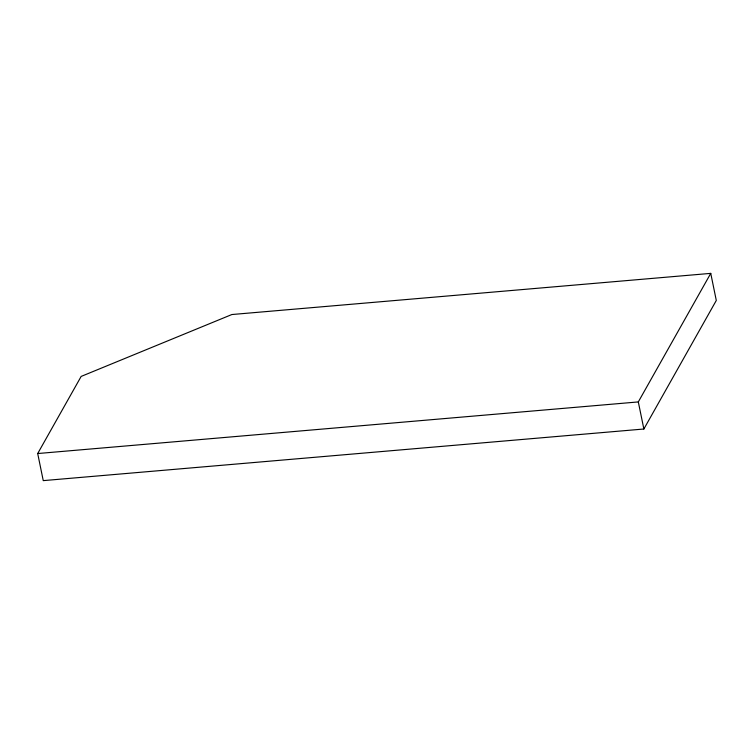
<?xml version="1.0" encoding="UTF-8"?>
<svg xmlns="http://www.w3.org/2000/svg" width="754" height="754" viewBox="0 0 754 754"><rect width="100%" height="100%" fill="white"/><g stroke="black" fill="none" stroke-linecap="round" stroke-linejoin="round"><path stroke-width="1.13" d="M37.7 453.54L81.159 376.416L231.874 314.531L710.749 273.372L716.3 300.46L643.869 429.007L43.251 480.628L37.7 453.54L638.308 401.92L710.749 273.372M638.308 401.92L643.869 429.007"/></g></svg>
